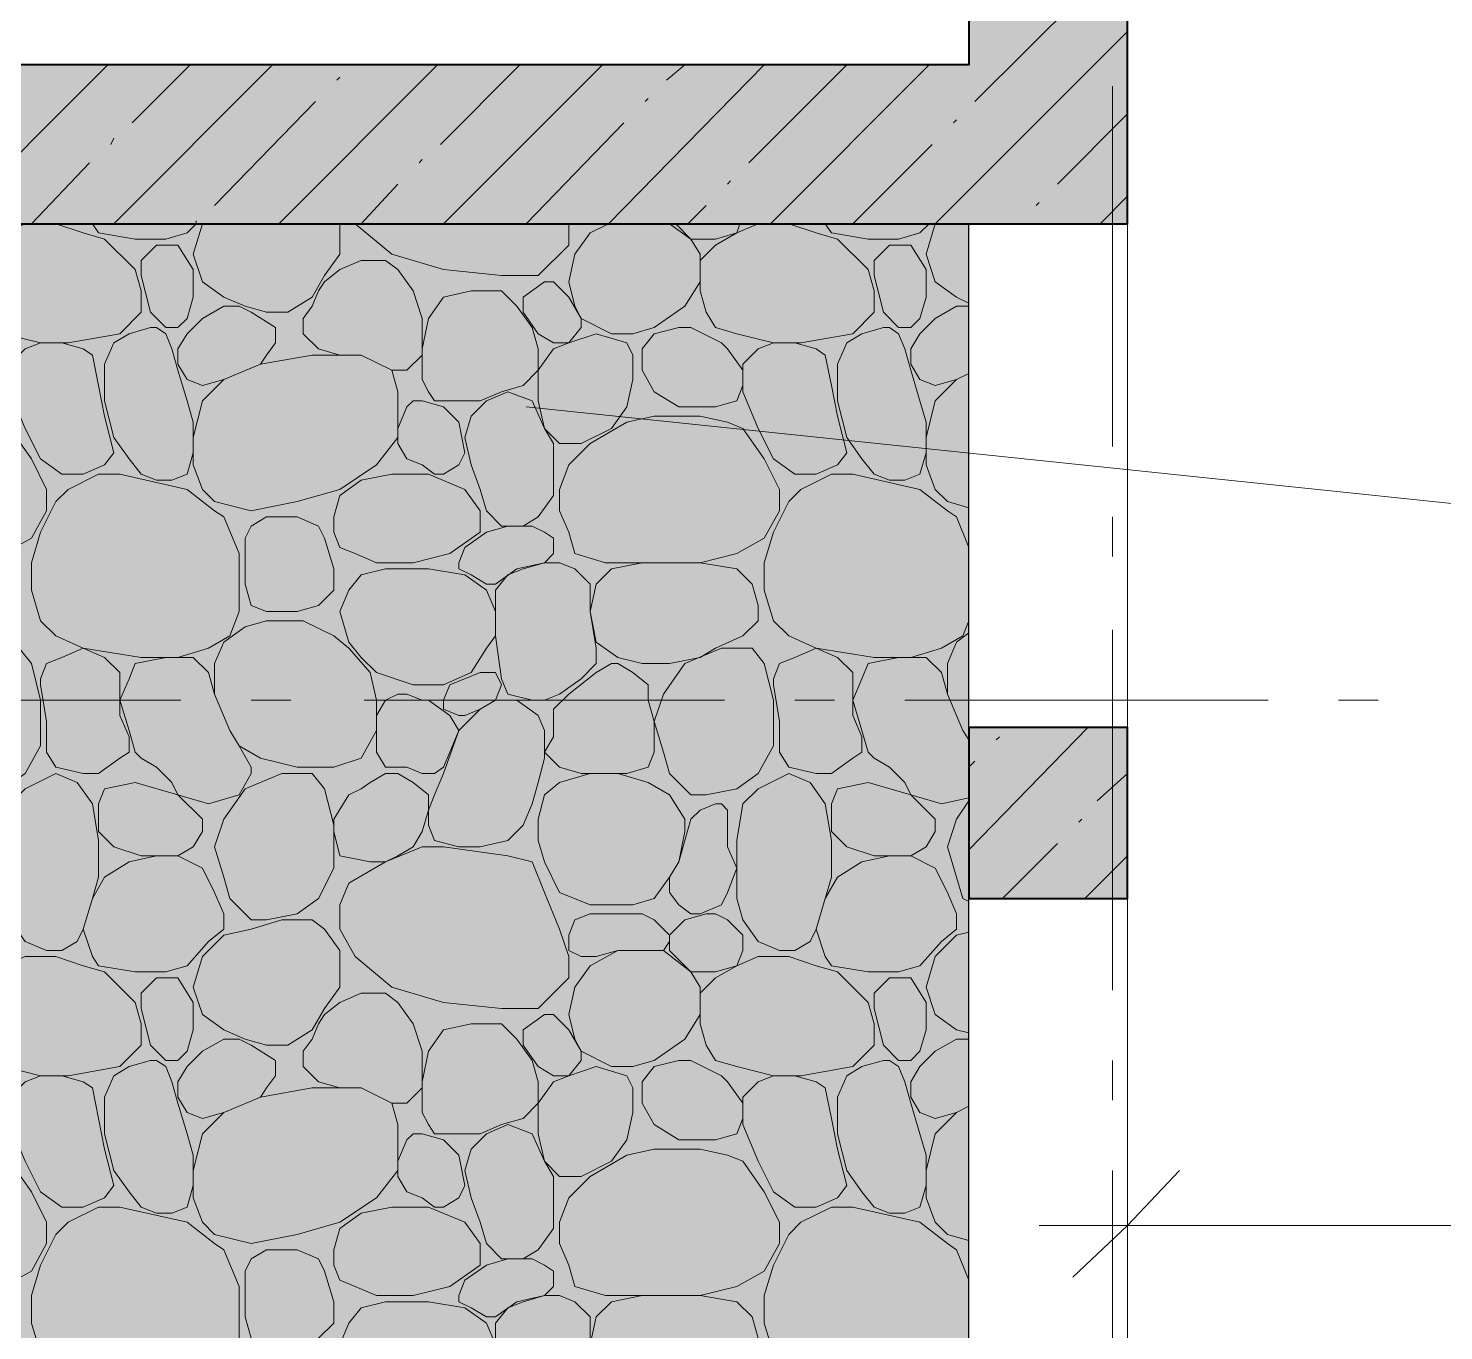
# Model space of a CAD drawing. Header units: millimetres. Extents: x -164500 to 426394, y -23753 to 102118.
# Drawn here: x -115333 to -113369, y 13097 to 14904 of the extents above; entities that cross this region are included whole.
import ezdxf

# ---------------------------------------------------------------- set-up
doc = ezdxf.new("R2010")
doc.units = ezdxf.units.MM
doc.layers.add('PDF _Геометрия', color=7, linetype='Continuous', true_color=0x1f1f1f)
doc.layers.add('PDF _Сплошная заливка', color=7, linetype='Continuous', true_color=0xffffff)
doc.linetypes.add('зигзаг', pattern='A,0.00254,-5.08,[131,ltypeshp.shx,S=5.08,R=0,X=-5.08,Y=0],-10.16,[131,ltypeshp.shx,S=5.08,R=180,X=5.08,Y=0],-5.08', length=20.32254)

msp = doc.modelspace()

# ---------------------------------------------------------------- hatches: boundary and pattern name
at = {"layer": 'PDF _Сплошная заливка', "linetype": 'зигзаг', "transparency": 33554559}
h = msp.add_hatch(color=256, dxfattribs=at)
h.paths.add_polyline_path([(-61353.069, 16403.311), (-58650.282, 16403.311), (-58650.282, 18106.321), (-61353.069, 18106.321)])
h.paths.add_polyline_path([(-114027.763, 11933.968), (-114027.763, 14632.519), (-115730.773, 14632.519), (-115730.773, 11933.968)])
h = msp.add_hatch(color=256, dxfattribs=at)
h.paths.add_polyline_path([(-113807.473, 12997.291), (-114027.763, 12997.291), (-114027.763, 12874.437), (-113807.473, 12874.437)])
h.paths.add_polyline_path([(-114027.763, 14632.519), (-113807.473, 14632.519), (-113807.473, 15556.042), (-114027.763, 15556.042)])
h.paths.add_polyline_path([(-114027.763, 13696.287), (-113807.473, 13696.287), (-113807.473, 13933.523), (-114027.763, 13933.523)])

# ---------------------------------------------------------------- linework, layer by layer
at = {"layer": 'PDF _Геометрия', "color": 7, "lineweight": 40}
msp.add_lwpolyline([(-115730.773, 11001.973), (-115730.773, 11133.3), (-115730.773, 14632.519), (-114027.763, 14632.519), (-113807.473, 14632.519), (-113807.473, 15556.042), (-113807.473, 15776.332), (-113807.473, 17275.997), (-114027.763, 17275.997), (-114027.763, 15776.332), (-117429.546, 15776.332), (-117429.546, 22147.792), (-117649.836, 22147.792), (-117649.836, 15556.042), (-117649.836, 11772.987), (-117649.836, 10921.482)], dxfattribs=at)
for points in [[(-115730.773, 15556.042), (-114027.763, 15556.042), (-114027.763, 14852.809), (-115730.773, 14852.809)], [(-114027.763, 13933.523), (-114027.763, 13696.287), (-113807.473, 13696.287), (-113807.473, 13933.523)]]:
    msp.add_lwpolyline(points, close=True, dxfattribs=at)
at = {"layer": 'PDF _Геометрия', "lineweight": 9}
for points in [[(-114019.29, 14801.973), (-113875.254, 14946.009)], [(-114074.362, 14632.519), (-114027.763, 14679.119), (-113807.473, 14899.409)], [(-115442.701, 14632.519), (-115222.411, 14852.809)], [(-115213.939, 14632.519), (-114993.649, 14852.809)], [(-115188.521, 14772.319), (-115108.03, 14852.809)], [(-114985.176, 14632.519), (-114764.886, 14852.809)], [(-114760.65, 14742.664), (-114650.505, 14852.809)], [(-114756.414, 14632.519), (-114536.124, 14852.809)], [(-114527.651, 14632.519), (-114311.598, 14852.809)], [(-114447.161, 14831.627), (-114421.743, 14852.809)], [(-114332.779, 14717.246), (-114197.216, 14852.809)], [(-114303.125, 14632.519), (-114082.835, 14852.809)], [(-114904.686, 14831.627), (-114900.449, 14835.864)], [(-114476.815, 14801.973), (-114472.579, 14806.209)], [(-115074.139, 14657.937), (-114934.34, 14801.973)], [(-114642.032, 14632.519), (-114506.469, 14772.319)], [(-114048.944, 14772.319), (-114044.708, 14776.555)], [(-113904.909, 14687.592), (-113807.473, 14785.028)], [(-115218.175, 14742.664), (-115213.939, 14751.137)], [(-114188.744, 14632.519), (-114078.599, 14742.664)], [(-115328.32, 14632.519), (-115247.83, 14717.246)], [(-114790.304, 14717.246), (-114786.068, 14721.482)], [(-114870.795, 14632.519), (-114819.959, 14687.592)], [(-114362.434, 14687.592), (-114358.197, 14691.828)], [(-113845.6, 14632.519), (-113807.473, 14670.646)], [(-114417.506, 14632.519), (-114392.088, 14657.937)], [(-113934.563, 14657.937), (-113930.327, 14662.174)], [(-115099.557, 14632.519), (-115099.557, 14636.756)], [(-114027.763, 13764.069), (-113862.545, 13933.523)], [(-113989.636, 13916.577), (-113985.399, 13920.814)], [(-114027.763, 13878.45), (-114019.29, 13886.923)], [(-113849.836, 13831.85), (-113807.473, 13869.977)], [(-113875.254, 13802.196), (-113871.018, 13806.432)], [(-113981.163, 13696.287), (-113904.909, 13772.542)], [(-113866.782, 13696.287), (-113807.473, 13755.596)]]:
    msp.add_lwpolyline(points, dxfattribs=at)
at = {"layer": 'PDF _Геометрия', "color": 7, "lineweight": 9}
for points in [[(-113828.654, 14323.266), (-113828.654, 14823.155)], [(-114027.763, 14632.519), (-113807.473, 14632.519), (-113807.473, 13933.523), (-114027.763, 13933.523)], [(-114642.032, 14378.339), (-113180.494, 14225.83), (-112803.459, 14225.83)], [(-113828.654, 14170.758), (-113828.654, 14225.83)], [(-113828.654, 13569.197), (-113828.654, 14069.086)], [(-115620.628, 13971.65), (-115120.739, 13971.65)], [(-115023.303, 13971.65), (-114968.231, 13971.65)], [(-114866.559, 13971.65), (-114366.67, 13971.65)], [(-114269.234, 13971.65), (-114214.162, 13971.65)], [(-114116.726, 13971.65), (-113612.601, 13971.65)], [(-113515.165, 13971.65), (-113460.093, 13971.65)], [(-114027.763, 13696.287), (-113807.473, 13696.287), (-113807.473, 12997.291), (-114027.763, 12997.291)], [(-113828.654, 13416.689), (-113828.654, 13471.761)], [(-113807.473, 13353.144), (-113807.473, 13242.999), (-113807.473, 13124.381)], [(-113828.654, 12819.364), (-113828.654, 13319.253)], [(-113930.327, 13242.999), (-106732.779, 13242.999), (-106614.162, 13242.999), (-103890.193, 13242.999), (-103652.958, 13242.999)]]:
    msp.add_lwpolyline(points, dxfattribs=at)
at = {"layer": 'PDF _Геометрия', "color": 7, "lineweight": 30}
msp.add_lwpolyline([(-115730.773, 11933.968), (-114027.763, 11933.968), (-114027.763, 14632.519), (-115730.773, 14632.519)], close=True, dxfattribs=at)
at = {"layer": 'PDF _Геометрия', "color": 251, "lineweight": 9, "true_color": 0x686868}
for points in [[(-115294.429, 14632.519), (-115256.302, 14619.81), (-115226.648, 14611.338), (-115184.284, 14568.974), (-115175.812, 14539.32), (-115175.812, 14509.665), (-115205.466, 14480.011), (-115277.484, 14467.302), (-115315.611, 14467.302), (-115366.447, 14480.011), (-115396.102, 14488.484), (-115408.811, 14509.665), (-115417.283, 14539.32), (-115417.283, 14581.683), (-115396.102, 14602.865), (-115366.447, 14619.81), (-115336.793, 14632.519)], [(-115235.12, 14619.81), (-115184.284, 14611.338), (-115235.12, 14619.81), (-115243.593, 14632.519), (-115247.83, 14632.519)], [(-115099.557, 14632.519), (-115112.267, 14619.81), (-115141.921, 14611.338), (-115184.284, 14611.338)], [(-114900.449, 14632.519), (-114900.449, 14619.81), (-114900.449, 14590.156), (-114921.631, 14560.501), (-114938.576, 14530.847), (-114972.467, 14509.665), (-115002.122, 14509.665), (-115031.776, 14518.138), (-115061.43, 14530.847), (-115091.085, 14552.029), (-115103.794, 14590.156), (-115091.085, 14632.519)], [(-115091.085, 14632.519), (-115091.085, 14632.519)], [(-114879.268, 14632.519), (-114828.432, 14590.156), (-114756.414, 14568.974), (-114675.923, 14560.501), (-114625.087, 14560.501), (-114582.724, 14602.865), (-114582.724, 14632.519), (-114586.96, 14632.519)], [(-114879.268, 14632.519), (-114879.268, 14632.519)], [(-114442.924, 14632.519), (-114413.27, 14611.338), (-114400.561, 14590.156), (-114400.561, 14552.029), (-114421.743, 14518.138), (-114464.106, 14488.484), (-114493.76, 14480.011), (-114523.415, 14480.011), (-114565.778, 14501.193), (-114574.251, 14518.138), (-114582.724, 14552.029), (-114574.251, 14590.156), (-114553.069, 14619.81), (-114527.651, 14632.519)], [(-114570.015, 14632.519), (-114565.778, 14632.519)], [(-114544.597, 14632.519), (-114536.124, 14632.519)], [(-114434.452, 14632.519), (-114413.27, 14611.338), (-114379.379, 14611.338), (-114349.725, 14619.81), (-114345.488, 14632.519)], [(-114277.707, 14632.519), (-114239.58, 14619.81), (-114209.925, 14611.338), (-114167.562, 14568.974), (-114159.089, 14539.32), (-114159.089, 14509.665), (-114188.744, 14480.011), (-114260.762, 14467.302), (-114298.889, 14467.302), (-114349.725, 14480.011), (-114379.379, 14488.484), (-114392.088, 14509.665), (-114400.561, 14539.32), (-114400.561, 14581.683), (-114379.379, 14602.865), (-114349.725, 14619.81), (-114320.07, 14632.519)], [(-114218.398, 14619.81), (-114167.562, 14611.338), (-114218.398, 14619.81), (-114226.871, 14632.519), (-114231.107, 14632.519)], [(-114082.835, 14632.519), (-114095.544, 14619.81), (-114125.199, 14611.338), (-114167.562, 14611.338)], [(-114074.362, 14632.519), (-114087.071, 14590.156), (-114074.362, 14552.029), (-114044.708, 14530.847), (-114027.763, 14522.374)], [(-114074.362, 14632.519), (-114074.362, 14632.519)], [(-114786.068, 14437.647), (-114786.068, 14467.302), (-114786.068, 14501.193), (-114798.777, 14539.32), (-114819.959, 14568.974), (-114836.904, 14581.683), (-114870.795, 14581.683), (-114900.449, 14568.974), (-114921.631, 14552.029), (-114930.104, 14539.32), (-114938.576, 14518.138), (-114951.285, 14501.193), (-114951.285, 14480.011), (-114930.104, 14458.829), (-114900.449, 14450.356)], [(-114828.432, 14429.175), (-114870.795, 14450.356), (-114938.576, 14450.356), (-115010.594, 14437.647), (-115002.122, 14450.356), (-114989.413, 14467.302), (-114989.413, 14488.484), (-115023.303, 14509.665), (-115040.249, 14518.138), (-115061.43, 14518.138), (-115091.085, 14501.193), (-115112.267, 14480.011), (-115124.976, 14458.829), (-115124.976, 14437.647), (-115112.267, 14416.466), (-115091.085, 14407.993), (-115061.43, 14416.466), (-115010.594, 14437.647)], [(-114027.763, 14518.138), (-114044.708, 14518.138), (-114074.362, 14501.193), (-114095.544, 14480.011), (-114108.253, 14458.829), (-114108.253, 14437.647), (-114095.544, 14416.466), (-114074.362, 14407.993), (-114044.708, 14416.466), (-114027.763, 14424.938)], [(-114786.068, 14450.356), (-114807.25, 14429.175), (-114828.432, 14429.175), (-114819.959, 14399.52), (-114819.959, 14335.975), (-114849.613, 14297.848), (-114900.449, 14263.957), (-114959.758, 14247.012), (-115023.303, 14234.303), (-115074.139, 14247.012), (-115091.085, 14263.957), (-115103.794, 14297.848), (-115103.794, 14335.975), (-115091.085, 14386.811), (-115061.43, 14416.466)], [(-115226.648, 14386.811), (-115226.648, 14429.175)], [(-114209.925, 14386.811), (-114209.925, 14429.175)], [(-114027.763, 14238.539), (-114057.417, 14247.012), (-114074.362, 14263.957), (-114087.071, 14297.848), (-114087.071, 14335.975), (-114074.362, 14386.811), (-114044.708, 14416.466)], [(-114027.763, 14081.795), (-114036.235, 14060.613), (-114065.89, 14043.667), (-114108.253, 14030.958), (-114159.089, 14030.958), (-114239.58, 14043.667), (-114277.707, 14060.613), (-114298.889, 14081.795), (-114311.598, 14124.158), (-114311.598, 14162.285), (-114298.889, 14204.649), (-114277.707, 14247.012), (-114260.762, 14263.957), (-114218.398, 14285.139), (-114188.744, 14285.139), (-114095.544, 14263.957), (-114057.417, 14234.303), (-114044.708, 14225.83), (-114027.763, 14183.467)], [(-114400.561, 14162.285), (-114349.725, 14153.812), (-114328.543, 14132.631), (-114320.07, 14102.976), (-114320.07, 14081.795), (-114341.252, 14060.613), (-114379.379, 14043.667), (-114400.561, 14030.958), (-114442.924, 14022.486), (-114481.051, 14022.486), (-114514.942, 14030.958), (-114544.597, 14052.14), (-114553.069, 14094.504), (-114544.597, 14132.631), (-114523.415, 14153.812), (-114481.051, 14162.285), (-114421.743, 14162.285)], [(-114684.396, 14060.613), (-114684.396, 14094.504)], [(-114027.763, 14064.849), (-114044.708, 14052.14), (-114057.417, 14022.486), (-114057.417, 13980.122), (-114036.235, 13929.286), (-114027.763, 13916.577)], [(-115074.139, 13980.122), (-115082.612, 14009.777), (-115103.794, 14030.958), (-115141.921, 14030.958), (-115184.284, 14022.486), (-115192.757, 14001.304), (-115205.466, 13971.65), (-115192.757, 13929.286), (-115184.284, 13899.632), (-115175.812, 13891.159), (-115154.63, 13878.45), (-115133.448, 13857.268), (-115124.976, 13840.323), (-115082.612, 13827.614), (-115040.249, 13840.323), (-115023.303, 13869.977), (-115023.303, 13878.45), (-115040.249, 13908.105)], [(-114057.417, 13980.122), (-114065.89, 14009.777), (-114087.071, 14030.958), (-114125.199, 14030.958), (-114167.562, 14022.486), (-114176.035, 14001.304), (-114188.744, 13971.65), (-114176.035, 13929.286), (-114167.562, 13899.632), (-114159.089, 13891.159), (-114137.908, 13878.45), (-114116.726, 13857.268), (-114108.253, 13840.323), (-114065.89, 13827.614), (-114027.763, 13836.087)], [(-115256.302, 13653.924), (-115264.775, 13636.979), (-115285.957, 13624.27), (-115307.138, 13624.27), (-115336.793, 13636.979), (-115357.974, 13666.633), (-115366.447, 13696.287), (-115366.447, 13725.942), (-115366.447, 13776.778), (-115357.974, 13827.614), (-115336.793, 13848.796), (-115294.429, 13869.977), (-115264.775, 13857.268), (-115243.593, 13827.614), (-115235.12, 13776.778), (-115235.12, 13725.942), (-115243.593, 13696.287)], [(-114921.631, 13878.45), (-114959.758, 13878.45)], [(-114430.215, 13747.123), (-114442.924, 13725.942), (-114464.106, 13696.287), (-114493.76, 13687.815), (-114553.069, 13687.815), (-114595.433, 13704.76), (-114616.614, 13747.123), (-114625.087, 13776.778), (-114625.087, 13806.432), (-114616.614, 13840.323), (-114595.433, 13857.268), (-114553.069, 13869.977), (-114514.942, 13869.977), (-114472.579, 13857.268), (-114442.924, 13840.323), (-114421.743, 13806.432), (-114421.743, 13789.487), (-114430.215, 13747.123), (-114421.743, 13776.778), (-114413.27, 13806.432), (-114400.561, 13819.141), (-114379.379, 13827.614), (-114370.906, 13827.614), (-114362.434, 13819.141), (-114362.434, 13768.305), (-114349.725, 13738.651), (-114362.434, 13704.76), (-114370.906, 13687.815), (-114400.561, 13675.106), (-114413.27, 13675.106), (-114430.215, 13687.815), (-114442.924, 13704.76), (-114442.924, 13725.942)], [(-114239.58, 13653.924), (-114248.052, 13636.979), (-114269.234, 13624.27), (-114290.416, 13624.27), (-114320.07, 13636.979), (-114341.252, 13666.633), (-114349.725, 13696.287), (-114349.725, 13725.942), (-114349.725, 13776.778), (-114341.252, 13827.614), (-114320.07, 13848.796), (-114277.707, 13869.977), (-114248.052, 13857.268), (-114226.871, 13827.614), (-114218.398, 13776.778), (-114218.398, 13725.942), (-114226.871, 13696.287)], [(-114027.763, 13692.051), (-114036.235, 13696.287), (-114044.708, 13725.942), (-114057.417, 13768.305), (-114044.708, 13806.432), (-114027.763, 13831.85)], [(-115235.12, 13603.088), (-115243.593, 13615.797), (-115256.302, 13653.924), (-115243.593, 13696.287), (-115226.648, 13725.942), (-115192.757, 13747.123), (-115154.63, 13755.596), (-115124.976, 13755.596), (-115091.085, 13738.651), (-115074.139, 13704.76), (-115061.43, 13675.106), (-115061.43, 13653.924), (-115082.612, 13636.979), (-115112.267, 13603.088), (-115141.921, 13594.615), (-115184.284, 13594.615), (-115235.12, 13603.088), (-115184.284, 13594.615)], [(-114218.398, 13603.088), (-114226.871, 13615.797), (-114239.58, 13653.924), (-114226.871, 13696.287), (-114209.925, 13725.942), (-114176.035, 13747.123), (-114137.908, 13755.596), (-114108.253, 13755.596), (-114074.362, 13738.651), (-114057.417, 13704.76), (-114044.708, 13675.106), (-114044.708, 13653.924), (-114065.89, 13636.979), (-114095.544, 13603.088), (-114125.199, 13594.615), (-114167.562, 13594.615), (-114218.398, 13603.088), (-114167.562, 13594.615)], [(-114442.924, 13645.451), (-114464.106, 13666.633), (-114481.051, 13675.106), (-114523.415, 13675.106), (-114553.069, 13675.106), (-114574.251, 13666.633), (-114582.724, 13645.451), (-114582.724, 13624.27), (-114565.778, 13615.797), (-114544.597, 13615.797), (-114514.942, 13624.27), (-114451.397, 13624.27), (-114442.924, 13636.979)], [(-114027.763, 13649.688), (-114044.708, 13645.451), (-114074.362, 13615.797), (-114087.071, 13573.433), (-114074.362, 13535.306), (-114044.708, 13514.125), (-114027.763, 13509.888)], [(-114786.068, 13420.925), (-114786.068, 13450.579), (-114786.068, 13484.47), (-114798.777, 13522.597), (-114819.959, 13552.252), (-114836.904, 13564.961), (-114870.795, 13564.961), (-114900.449, 13552.252), (-114921.631, 13535.306), (-114930.104, 13522.597), (-114938.576, 13501.416), (-114951.285, 13484.47), (-114951.285, 13463.288), (-114930.104, 13442.107), (-114900.449, 13433.634)], [(-114828.432, 13412.452), (-114870.795, 13433.634), (-114938.576, 13433.634), (-115010.594, 13420.925), (-115002.122, 13433.634), (-114989.413, 13450.579), (-114989.413, 13471.761), (-115023.303, 13492.943), (-115040.249, 13501.416), (-115061.43, 13501.416), (-115091.085, 13484.47), (-115112.267, 13463.288), (-115124.976, 13442.107), (-115124.976, 13420.925), (-115112.267, 13399.743), (-115091.085, 13391.271), (-115061.43, 13399.743), (-115010.594, 13420.925)], [(-114027.763, 13501.416), (-114044.708, 13501.416), (-114074.362, 13484.47), (-114095.544, 13463.288), (-114108.253, 13442.107), (-114108.253, 13420.925), (-114095.544, 13399.743), (-114074.362, 13391.271), (-114044.708, 13399.743), (-114027.763, 13408.216)], [(-114786.068, 13433.634), (-114807.25, 13412.452), (-114828.432, 13412.452), (-114819.959, 13382.798), (-114819.959, 13319.253), (-114849.613, 13281.126), (-114900.449, 13247.235), (-114959.758, 13230.29), (-115023.303, 13217.581), (-115074.139, 13230.29), (-115091.085, 13247.235), (-115103.794, 13281.126), (-115103.794, 13319.253), (-115091.085, 13370.089), (-115061.43, 13399.743)], [(-115226.648, 13370.089), (-115226.648, 13412.452)], [(-114209.925, 13370.089), (-114209.925, 13412.452)], [(-114027.763, 13221.817), (-114057.417, 13230.29), (-114074.362, 13247.235), (-114087.071, 13281.126), (-114087.071, 13319.253), (-114074.362, 13370.089), (-114044.708, 13399.743)], [(-114027.763, 13065.072), (-114036.235, 13043.89), (-114065.89, 13026.945), (-114108.253, 13014.236), (-114159.089, 13014.236), (-114239.58, 13026.945), (-114277.707, 13043.89), (-114298.889, 13065.072), (-114311.598, 13107.436), (-114311.598, 13145.563), (-114298.889, 13187.926), (-114277.707, 13230.29), (-114260.762, 13247.235), (-114218.398, 13268.417), (-114188.744, 13268.417), (-114095.544, 13247.235), (-114057.417, 13217.581), (-114044.708, 13209.108), (-114027.763, 13166.744)], [(-114553.069, 13077.781), (-114553.069, 13115.908), (-114574.251, 13137.09), (-114595.433, 13145.563), (-114616.614, 13145.563), (-114646.269, 13137.09), (-114667.45, 13128.617), (-114684.396, 13107.436), (-114684.396, 13077.781), (-114697.105, 13107.436), (-114726.759, 13128.617), (-114777.595, 13137.09), (-114807.25, 13137.09), (-114836.904, 13137.09), (-114870.795, 13128.617), (-114887.74, 13107.436), (-114900.449, 13077.781)], [(-114400.561, 13145.563), (-114349.725, 13137.09), (-114328.543, 13115.908), (-114320.07, 13086.254), (-114320.07, 13065.072), (-114341.252, 13043.89), (-114379.379, 13026.945), (-114400.561, 13014.236), (-114442.924, 13005.763), (-114481.051, 13005.763), (-114514.942, 13014.236), (-114544.597, 13035.418), (-114553.069, 13077.781), (-114544.597, 13115.908), (-114523.415, 13137.09), (-114481.051, 13145.563), (-114421.743, 13145.563)]]:
    msp.add_lwpolyline(points, dxfattribs=at)
for points in [[(-115154.63, 14602.865), (-115175.812, 14581.683), (-115175.812, 14560.501), (-115163.103, 14509.665), (-115141.921, 14488.484), (-115124.976, 14488.484), (-115112.267, 14501.193), (-115103.794, 14530.847), (-115103.794, 14568.974), (-115124.976, 14602.865)], [(-114137.908, 14602.865), (-114159.089, 14581.683), (-114159.089, 14560.501), (-114146.38, 14509.665), (-114125.199, 14488.484), (-114108.253, 14488.484), (-114095.544, 14501.193), (-114087.071, 14530.847), (-114087.071, 14568.974), (-114108.253, 14602.865)], [(-114786.068, 14458.829), (-114777.595, 14501.193), (-114756.414, 14530.847), (-114718.287, 14539.32), (-114675.923, 14539.32), (-114654.741, 14518.138), (-114633.56, 14488.484), (-114625.087, 14458.829), (-114625.087, 14429.175), (-114625.087, 14386.811), (-114616.614, 14348.684), (-114595.433, 14327.503), (-114565.778, 14327.503), (-114523.415, 14348.684), (-114502.233, 14378.339), (-114493.76, 14416.466), (-114493.76, 14450.356), (-114502.233, 14467.302), (-114544.597, 14480.011), (-114582.724, 14467.302), (-114603.905, 14467.302), (-114625.087, 14480.011), (-114646.269, 14509.665), (-114646.269, 14530.847), (-114616.614, 14552.029), (-114603.905, 14552.029), (-114582.724, 14530.847), (-114565.778, 14501.193), (-114565.778, 14488.484), (-114582.724, 14467.302), (-114603.905, 14458.829), (-114625.087, 14429.175), (-114646.269, 14407.993), (-114675.923, 14399.52), (-114705.578, 14386.811), (-114726.759, 14386.811), (-114769.123, 14386.811), (-114777.595, 14399.52), (-114786.068, 14416.466)], [(-115163.103, 14488.484), (-115154.63, 14488.484), (-115141.921, 14480.011), (-115133.448, 14458.829), (-115124.976, 14429.175), (-115112.267, 14386.811), (-115103.794, 14357.157), (-115103.794, 14314.793), (-115112.267, 14285.139), (-115133.448, 14276.666), (-115154.63, 14276.666), (-115175.812, 14285.139), (-115192.757, 14306.321), (-115213.939, 14335.975), (-115226.648, 14386.811), (-115226.648, 14437.647), (-115213.939, 14467.302), (-115192.757, 14480.011)], [(-114413.27, 14488.484), (-114430.215, 14488.484), (-114464.106, 14480.011), (-114481.051, 14458.829), (-114481.051, 14429.175), (-114464.106, 14399.52), (-114430.215, 14378.339), (-114379.379, 14378.339), (-114349.725, 14386.811), (-114341.252, 14407.993), (-114341.252, 14429.175), (-114362.434, 14458.829), (-114370.906, 14467.302)], [(-114146.38, 14488.484), (-114137.908, 14488.484), (-114125.199, 14480.011), (-114116.726, 14458.829), (-114108.253, 14429.175), (-114095.544, 14386.811), (-114087.071, 14357.157), (-114087.071, 14314.793), (-114095.544, 14285.139), (-114116.726, 14276.666), (-114137.908, 14276.666), (-114159.089, 14285.139), (-114176.035, 14306.321), (-114197.216, 14335.975), (-114209.925, 14386.811), (-114209.925, 14437.647), (-114197.216, 14467.302), (-114176.035, 14480.011)], [(-115235.12, 14407.993), (-115226.648, 14365.63), (-115213.939, 14314.793), (-115226.648, 14297.848), (-115256.302, 14285.139), (-115285.957, 14285.139), (-115315.611, 14306.321), (-115336.793, 14348.684), (-115357.974, 14399.52), (-115357.974, 14437.647), (-115336.793, 14458.829), (-115315.611, 14467.302), (-115285.957, 14467.302), (-115256.302, 14458.829), (-115243.593, 14450.356)], [(-114218.398, 14407.993), (-114209.925, 14365.63), (-114197.216, 14314.793), (-114209.925, 14297.848), (-114239.58, 14285.139), (-114269.234, 14285.139), (-114298.889, 14306.321), (-114320.07, 14348.684), (-114341.252, 14399.52), (-114341.252, 14437.647), (-114320.07, 14458.829), (-114298.889, 14467.302), (-114269.234, 14467.302), (-114239.58, 14458.829), (-114226.871, 14450.356)], [(-114616.614, 14348.684), (-114603.905, 14327.503), (-114603.905, 14297.848), (-114603.905, 14255.485), (-114625.087, 14225.83), (-114646.269, 14213.121), (-114675.923, 14213.121), (-114697.105, 14234.303), (-114705.578, 14263.957), (-114718.287, 14297.848), (-114726.759, 14335.975), (-114718.287, 14365.63), (-114697.105, 14386.811), (-114667.45, 14399.52), (-114633.56, 14386.811)], [(-114756.414, 14378.339), (-114786.068, 14386.811), (-114798.777, 14386.811), (-114807.25, 14378.339), (-114819.959, 14348.684), (-114819.959, 14327.503), (-114807.25, 14306.321), (-114786.068, 14297.848), (-114769.123, 14285.139), (-114756.414, 14285.139), (-114735.232, 14297.848), (-114726.759, 14314.793), (-114735.232, 14357.157)], [(-115548.61, 14162.285), (-115590.973, 14174.994), (-115599.446, 14204.649), (-115612.155, 14234.303), (-115612.155, 14263.957), (-115599.446, 14297.848), (-115569.792, 14327.503), (-115518.955, 14357.157), (-115480.828, 14365.63), (-115417.283, 14365.63), (-115379.156, 14357.157), (-115357.974, 14348.684), (-115328.32, 14306.321), (-115307.138, 14263.957), (-115307.138, 14234.303), (-115328.32, 14196.176), (-115366.447, 14174.994), (-115417.283, 14162.285), (-115480.828, 14162.285)], [(-114531.887, 14162.285), (-114574.251, 14174.994), (-114582.724, 14204.649), (-114595.433, 14234.303), (-114595.433, 14263.957), (-114582.724, 14297.848), (-114553.069, 14327.503), (-114502.233, 14357.157), (-114464.106, 14365.63), (-114400.561, 14365.63), (-114362.434, 14357.157), (-114341.252, 14348.684), (-114311.598, 14306.321), (-114290.416, 14263.957), (-114290.416, 14234.303), (-114311.598, 14196.176), (-114349.725, 14174.994), (-114400.561, 14162.285), (-114464.106, 14162.285)], [(-115175.812, 14030.958), (-115256.302, 14043.667), (-115294.429, 14060.613), (-115315.611, 14081.795), (-115328.32, 14124.158), (-115328.32, 14162.285), (-115315.611, 14204.649), (-115294.429, 14247.012), (-115277.484, 14263.957), (-115235.12, 14285.139), (-115205.466, 14285.139), (-115112.267, 14263.957), (-115074.139, 14234.303), (-115061.43, 14225.83), (-115040.249, 14174.994), (-115040.249, 14132.631), (-115040.249, 14094.504), (-115052.958, 14060.613), (-115082.612, 14043.667), (-115124.976, 14030.958)], [(-114908.922, 14204.649), (-114900.449, 14183.467), (-114879.268, 14174.994), (-114849.613, 14162.285), (-114798.777, 14162.285), (-114747.941, 14174.994), (-114705.578, 14204.649), (-114705.578, 14234.303), (-114726.759, 14263.957), (-114777.595, 14285.139), (-114828.432, 14285.139), (-114870.795, 14276.666), (-114900.449, 14255.485), (-114908.922, 14225.83)], [(-115031.776, 14132.631), (-115023.303, 14102.976), (-115002.122, 14094.504), (-114959.758, 14094.504), (-114930.104, 14102.976), (-114908.922, 14124.158), (-114908.922, 14153.812), (-114921.631, 14196.176), (-114930.104, 14213.121), (-114959.758, 14225.83), (-115002.122, 14225.83), (-115023.303, 14213.121), (-115031.776, 14196.176)], [(-114726.759, 14183.467), (-114735.232, 14162.285), (-114735.232, 14153.812), (-114718.287, 14145.34), (-114697.105, 14132.631), (-114684.396, 14132.631), (-114654.741, 14153.812), (-114616.614, 14162.285), (-114603.905, 14174.994), (-114603.905, 14196.176), (-114616.614, 14204.649), (-114633.56, 14213.121), (-114667.45, 14213.121), (-114697.105, 14204.649)], [(-114777.595, 14153.812), (-114807.25, 14153.812), (-114836.904, 14153.812), (-114870.795, 14145.34), (-114887.74, 14124.158), (-114900.449, 14094.504), (-114887.74, 14052.14), (-114870.795, 14030.958), (-114849.613, 14009.777), (-114798.777, 13992.831), (-114756.414, 13992.831), (-114718.287, 14009.777), (-114697.105, 14043.667), (-114684.396, 14060.613), (-114675.923, 14001.304), (-114667.45, 13980.122), (-114633.56, 13971.65), (-114616.614, 13971.65), (-114595.433, 13980.122), (-114565.778, 14001.304), (-114544.597, 14022.486), (-114544.597, 14030.958), (-114544.597, 14043.667), (-114553.069, 14094.504), (-114553.069, 14132.631), (-114574.251, 14153.812), (-114595.433, 14162.285), (-114616.614, 14162.285), (-114646.269, 14153.812), (-114667.45, 14145.34), (-114684.396, 14124.158), (-114684.396, 14094.504), (-114697.105, 14124.158), (-114726.759, 14145.34)], [(-115040.249, 13908.105), (-115010.594, 13891.159), (-114959.758, 13878.45), (-114908.922, 13878.45), (-114870.795, 13891.159), (-114849.613, 13929.286), (-114849.613, 13971.65), (-114858.086, 14009.777), (-114887.74, 14043.667), (-114908.922, 14060.613), (-114951.285, 14081.795), (-115002.122, 14081.795), (-115031.776, 14073.322), (-115061.43, 14052.14), (-115074.139, 14022.486), (-115074.139, 13980.122), (-115052.958, 13929.286)], [(-115459.647, 13869.977), (-115468.119, 13899.632), (-115480.828, 13941.995), (-115468.119, 13980.122), (-115438.465, 14022.486), (-115387.629, 14043.667), (-115345.265, 14043.667), (-115328.32, 14022.486), (-115315.611, 13971.65), (-115315.611, 13908.105), (-115336.793, 13869.977), (-115366.447, 13848.796), (-115408.811, 13840.323), (-115417.283, 13840.323), (-115429.992, 13840.323)], [(-115192.757, 13920.814), (-115192.757, 13899.632), (-115205.466, 13891.159), (-115235.12, 13869.977), (-115256.302, 13869.977), (-115294.429, 13878.45), (-115307.138, 13899.632), (-115307.138, 13941.995), (-115315.611, 13992.831), (-115315.611, 14001.304), (-115307.138, 14022.486), (-115285.957, 14030.958), (-115256.302, 14043.667), (-115226.648, 14030.958), (-115205.466, 14009.777), (-115205.466, 13992.831), (-115205.466, 13950.468)], [(-114442.924, 13869.977), (-114451.397, 13899.632), (-114464.106, 13941.995), (-114451.397, 13980.122), (-114421.743, 14022.486), (-114370.906, 14043.667), (-114328.543, 14043.667), (-114311.598, 14022.486), (-114298.889, 13971.65), (-114298.889, 13908.105), (-114320.07, 13869.977), (-114349.725, 13848.796), (-114392.088, 13840.323), (-114400.561, 13840.323), (-114413.27, 13840.323)], [(-114176.035, 13920.814), (-114176.035, 13899.632), (-114188.744, 13891.159), (-114218.398, 13869.977), (-114239.58, 13869.977), (-114277.707, 13878.45), (-114290.416, 13899.632), (-114290.416, 13941.995), (-114298.889, 13992.831), (-114298.889, 14001.304), (-114290.416, 14022.486), (-114269.234, 14030.958), (-114239.58, 14043.667), (-114209.925, 14030.958), (-114188.744, 14009.777), (-114188.744, 13992.831), (-114188.744, 13950.468)], [(-114544.597, 14009.777), (-114582.724, 13980.122), (-114603.905, 13958.941), (-114603.905, 13920.814), (-114616.614, 13899.632), (-114595.433, 13878.45), (-114565.778, 13869.977), (-114544.597, 13869.977), (-114502.233, 13869.977), (-114472.579, 13878.45), (-114464.106, 13899.632), (-114464.106, 13941.995), (-114472.579, 13971.65), (-114472.579, 13992.831), (-114493.76, 14009.777), (-114514.942, 14022.486), (-114523.415, 14022.486)], [(-114684.396, 13971.65), (-114705.578, 13958.941), (-114726.759, 13950.468), (-114735.232, 13950.468), (-114756.414, 13958.941), (-114756.414, 13971.65), (-114747.941, 13992.831), (-114705.578, 14009.777), (-114684.396, 14009.777), (-114675.923, 13992.831)], [(-114625.087, 13857.268), (-114616.614, 13891.159), (-114616.614, 13929.286), (-114625.087, 13950.468), (-114654.741, 13971.65), (-114684.396, 13971.65), (-114705.578, 13958.941), (-114735.232, 13929.286), (-114747.941, 13950.468), (-114777.595, 13971.65), (-114786.068, 13971.65), (-114807.25, 13980.122), (-114819.959, 13980.122), (-114836.904, 13971.65), (-114849.613, 13950.468), (-114849.613, 13929.286), (-114849.613, 13899.632), (-114836.904, 13878.45), (-114807.25, 13878.45), (-114786.068, 13869.977), (-114777.595, 13869.977), (-114769.123, 13869.977), (-114756.414, 13878.45), (-114747.941, 13899.632), (-114735.232, 13929.286), (-114756.414, 13869.977), (-114769.123, 13840.323), (-114777.595, 13819.141), (-114777.595, 13797.96), (-114769.123, 13776.778), (-114735.232, 13768.305), (-114705.578, 13768.305), (-114667.45, 13776.778), (-114646.269, 13797.96), (-114633.56, 13827.614)], [(-115052.958, 13696.287), (-115061.43, 13725.942), (-115074.139, 13768.305), (-115061.43, 13806.432), (-115031.776, 13848.796), (-114980.94, 13869.977), (-114938.576, 13869.977), (-114921.631, 13848.796), (-114908.922, 13797.96), (-114908.922, 13738.651), (-114930.104, 13696.287), (-114959.758, 13675.106), (-115002.122, 13666.633), (-115010.594, 13666.633), (-115023.303, 13666.633)], [(-114819.959, 13755.596), (-114836.904, 13747.123), (-114858.086, 13747.123), (-114900.449, 13755.596), (-114908.922, 13789.487), (-114908.922, 13806.432), (-114887.74, 13840.323), (-114870.795, 13848.796), (-114858.086, 13857.268), (-114836.904, 13869.977), (-114819.959, 13869.977), (-114798.777, 13857.268), (-114777.595, 13840.323), (-114777.595, 13819.141), (-114786.068, 13789.487), (-114798.777, 13768.305)], [(-115124.976, 13840.323), (-115091.085, 13806.432), (-115091.085, 13789.487), (-115103.794, 13768.305), (-115124.976, 13755.596), (-115175.812, 13755.596), (-115213.939, 13768.305), (-115235.12, 13789.487), (-115235.12, 13827.614), (-115226.648, 13848.796), (-115184.284, 13857.268)], [(-114108.253, 13840.323), (-114074.362, 13806.432), (-114074.362, 13789.487), (-114087.071, 13768.305), (-114108.253, 13755.596), (-114159.089, 13755.596), (-114197.216, 13768.305), (-114218.398, 13789.487), (-114218.398, 13827.614), (-114209.925, 13848.796), (-114167.562, 13857.268)], [(-114900.449, 13687.815), (-114900.449, 13653.924), (-114879.268, 13615.797), (-114828.432, 13573.433), (-114756.414, 13552.252), (-114675.923, 13543.779), (-114625.087, 13543.779), (-114582.724, 13586.142), (-114582.724, 13615.797), (-114595.433, 13653.924), (-114616.614, 13704.76), (-114633.56, 13747.123), (-114667.45, 13755.596), (-114756.414, 13768.305), (-114786.068, 13768.305), (-114836.904, 13747.123), (-114887.74, 13717.469)], [(-115061.43, 13645.451), (-115023.303, 13653.924), (-114980.94, 13666.633), (-114938.576, 13666.633), (-114921.631, 13653.924), (-114900.449, 13624.27), (-114900.449, 13603.088), (-114900.449, 13573.433), (-114921.631, 13543.779), (-114938.576, 13514.125), (-114972.467, 13492.943), (-115002.122, 13492.943), (-115031.776, 13501.416), (-115061.43, 13514.125), (-115091.085, 13535.306), (-115103.794, 13573.433), (-115091.085, 13615.797)], [(-114379.379, 13675.106), (-114392.088, 13675.106), (-114421.743, 13666.633), (-114442.924, 13645.451), (-114442.924, 13624.27), (-114413.27, 13594.615), (-114379.379, 13594.615), (-114349.725, 13603.088), (-114341.252, 13624.27), (-114341.252, 13645.451), (-114362.434, 13666.633)], [(-115396.102, 13471.761), (-115408.811, 13492.943), (-115417.283, 13522.597), (-115417.283, 13564.961), (-115396.102, 13586.142), (-115366.447, 13603.088), (-115336.793, 13615.797), (-115294.429, 13615.797), (-115256.302, 13603.088), (-115226.648, 13594.615), (-115184.284, 13552.252), (-115175.812, 13522.597), (-115175.812, 13492.943), (-115205.466, 13463.288), (-115277.484, 13450.579), (-115315.611, 13450.579), (-115366.447, 13463.288)], [(-114565.778, 13484.47), (-114574.251, 13501.416), (-114582.724, 13535.306), (-114574.251, 13573.433), (-114553.069, 13603.088), (-114514.942, 13624.27), (-114451.397, 13624.27), (-114413.27, 13594.615), (-114400.561, 13573.433), (-114400.561, 13535.306), (-114421.743, 13501.416), (-114464.106, 13471.761), (-114493.76, 13463.288), (-114523.415, 13463.288)], [(-114379.379, 13471.761), (-114392.088, 13492.943), (-114400.561, 13522.597), (-114400.561, 13564.961), (-114379.379, 13586.142), (-114349.725, 13603.088), (-114320.07, 13615.797), (-114277.707, 13615.797), (-114239.58, 13603.088), (-114209.925, 13594.615), (-114167.562, 13552.252), (-114159.089, 13522.597), (-114159.089, 13492.943), (-114188.744, 13463.288), (-114260.762, 13450.579), (-114298.889, 13450.579), (-114349.725, 13463.288)], [(-115154.63, 13586.142), (-115175.812, 13564.961), (-115175.812, 13543.779), (-115163.103, 13492.943), (-115141.921, 13471.761), (-115124.976, 13471.761), (-115112.267, 13484.47), (-115103.794, 13514.125), (-115103.794, 13552.252), (-115124.976, 13586.142)], [(-114137.908, 13586.142), (-114159.089, 13564.961), (-114159.089, 13543.779), (-114146.38, 13492.943), (-114125.199, 13471.761), (-114108.253, 13471.761), (-114095.544, 13484.47), (-114087.071, 13514.125), (-114087.071, 13552.252), (-114108.253, 13586.142)], [(-114786.068, 13442.107), (-114777.595, 13484.47), (-114756.414, 13514.125), (-114718.287, 13522.597), (-114675.923, 13522.597), (-114654.741, 13501.416), (-114633.56, 13471.761), (-114625.087, 13442.107), (-114625.087, 13412.452), (-114625.087, 13370.089), (-114616.614, 13331.962), (-114595.433, 13310.78), (-114565.778, 13310.78), (-114523.415, 13331.962), (-114502.233, 13361.616), (-114493.76, 13399.743), (-114493.76, 13433.634), (-114502.233, 13450.579), (-114544.597, 13463.288), (-114582.724, 13450.579), (-114603.905, 13450.579), (-114625.087, 13463.288), (-114646.269, 13492.943), (-114646.269, 13514.125), (-114616.614, 13535.306), (-114603.905, 13535.306), (-114582.724, 13514.125), (-114565.778, 13484.47), (-114565.778, 13471.761), (-114582.724, 13450.579), (-114603.905, 13442.107), (-114625.087, 13412.452), (-114646.269, 13391.271), (-114675.923, 13382.798), (-114705.578, 13370.089), (-114726.759, 13370.089), (-114769.123, 13370.089), (-114777.595, 13382.798), (-114786.068, 13399.743)], [(-115163.103, 13471.761), (-115154.63, 13471.761), (-115141.921, 13463.288), (-115133.448, 13442.107), (-115124.976, 13412.452), (-115112.267, 13370.089), (-115103.794, 13340.434), (-115103.794, 13298.071), (-115112.267, 13268.417), (-115133.448, 13259.944), (-115154.63, 13259.944), (-115175.812, 13268.417), (-115192.757, 13289.598), (-115213.939, 13319.253), (-115226.648, 13370.089), (-115226.648, 13420.925), (-115213.939, 13450.579), (-115192.757, 13463.288)], [(-114413.27, 13471.761), (-114430.215, 13471.761), (-114464.106, 13463.288), (-114481.051, 13442.107), (-114481.051, 13412.452), (-114464.106, 13382.798), (-114430.215, 13361.616), (-114379.379, 13361.616), (-114349.725, 13370.089), (-114341.252, 13391.271), (-114341.252, 13412.452), (-114362.434, 13442.107), (-114370.906, 13450.579)], [(-114146.38, 13471.761), (-114137.908, 13471.761), (-114125.199, 13463.288), (-114116.726, 13442.107), (-114108.253, 13412.452), (-114095.544, 13370.089), (-114087.071, 13340.434), (-114087.071, 13298.071), (-114095.544, 13268.417), (-114116.726, 13259.944), (-114137.908, 13259.944), (-114159.089, 13268.417), (-114176.035, 13289.598), (-114197.216, 13319.253), (-114209.925, 13370.089), (-114209.925, 13420.925), (-114197.216, 13450.579), (-114176.035, 13463.288)], [(-115235.12, 13391.271), (-115226.648, 13348.907), (-115213.939, 13298.071), (-115226.648, 13281.126), (-115256.302, 13268.417), (-115285.957, 13268.417), (-115315.611, 13289.598), (-115336.793, 13331.962), (-115357.974, 13382.798), (-115357.974, 13420.925), (-115336.793, 13442.107), (-115315.611, 13450.579), (-115285.957, 13450.579), (-115256.302, 13442.107), (-115243.593, 13433.634)], [(-114218.398, 13391.271), (-114209.925, 13348.907), (-114197.216, 13298.071), (-114209.925, 13281.126), (-114239.58, 13268.417), (-114269.234, 13268.417), (-114298.889, 13289.598), (-114320.07, 13331.962), (-114341.252, 13382.798), (-114341.252, 13420.925), (-114320.07, 13442.107), (-114298.889, 13450.579), (-114269.234, 13450.579), (-114239.58, 13442.107), (-114226.871, 13433.634)], [(-114616.614, 13331.962), (-114603.905, 13310.78), (-114603.905, 13281.126), (-114603.905, 13238.762), (-114625.087, 13209.108), (-114646.269, 13196.399), (-114675.923, 13196.399), (-114697.105, 13217.581), (-114705.578, 13247.235), (-114718.287, 13281.126), (-114726.759, 13319.253), (-114718.287, 13348.907), (-114697.105, 13370.089), (-114667.45, 13382.798), (-114633.56, 13370.089)], [(-114756.414, 13361.616), (-114786.068, 13370.089), (-114798.777, 13370.089), (-114807.25, 13361.616), (-114819.959, 13331.962), (-114819.959, 13310.78), (-114807.25, 13289.598), (-114786.068, 13281.126), (-114769.123, 13268.417), (-114756.414, 13268.417), (-114735.232, 13281.126), (-114726.759, 13298.071), (-114735.232, 13340.434)], [(-115548.61, 13145.563), (-115590.973, 13158.272), (-115599.446, 13187.926), (-115612.155, 13217.581), (-115612.155, 13247.235), (-115599.446, 13281.126), (-115569.792, 13310.78), (-115518.955, 13340.434), (-115480.828, 13348.907), (-115417.283, 13348.907), (-115379.156, 13340.434), (-115357.974, 13331.962), (-115328.32, 13289.598), (-115307.138, 13247.235), (-115307.138, 13217.581), (-115328.32, 13179.453), (-115366.447, 13158.272), (-115417.283, 13145.563), (-115480.828, 13145.563)], [(-114531.887, 13145.563), (-114574.251, 13158.272), (-114582.724, 13187.926), (-114595.433, 13217.581), (-114595.433, 13247.235), (-114582.724, 13281.126), (-114553.069, 13310.78), (-114502.233, 13340.434), (-114464.106, 13348.907), (-114400.561, 13348.907), (-114362.434, 13340.434), (-114341.252, 13331.962), (-114311.598, 13289.598), (-114290.416, 13247.235), (-114290.416, 13217.581), (-114311.598, 13179.453), (-114349.725, 13158.272), (-114400.561, 13145.563), (-114464.106, 13145.563)], [(-115175.812, 13014.236), (-115256.302, 13026.945), (-115294.429, 13043.89), (-115315.611, 13065.072), (-115328.32, 13107.436), (-115328.32, 13145.563), (-115315.611, 13187.926), (-115294.429, 13230.29), (-115277.484, 13247.235), (-115235.12, 13268.417), (-115205.466, 13268.417), (-115112.267, 13247.235), (-115074.139, 13217.581), (-115061.43, 13209.108), (-115040.249, 13158.272), (-115040.249, 13115.908), (-115040.249, 13077.781), (-115052.958, 13043.89), (-115082.612, 13026.945), (-115124.976, 13014.236)], [(-114908.922, 13187.926), (-114900.449, 13166.744), (-114879.268, 13158.272), (-114849.613, 13145.563), (-114798.777, 13145.563), (-114747.941, 13158.272), (-114705.578, 13187.926), (-114705.578, 13217.581), (-114726.759, 13247.235), (-114777.595, 13268.417), (-114828.432, 13268.417), (-114870.795, 13259.944), (-114900.449, 13238.762), (-114908.922, 13209.108)], [(-115031.776, 13115.908), (-115023.303, 13086.254), (-115002.122, 13077.781), (-114959.758, 13077.781), (-114930.104, 13086.254), (-114908.922, 13107.436), (-114908.922, 13137.09), (-114921.631, 13179.453), (-114930.104, 13196.399), (-114959.758, 13209.108), (-115002.122, 13209.108), (-115023.303, 13196.399), (-115031.776, 13179.453)], [(-114726.759, 13166.744), (-114735.232, 13145.563), (-114735.232, 13137.09), (-114718.287, 13128.617), (-114697.105, 13115.908), (-114684.396, 13115.908), (-114654.741, 13137.09), (-114616.614, 13145.563), (-114603.905, 13158.272), (-114603.905, 13179.453), (-114616.614, 13187.926), (-114633.56, 13196.399), (-114667.45, 13196.399), (-114697.105, 13187.926)]]:
    msp.add_lwpolyline(points, close=True, dxfattribs=at)
at = {"layer": 'PDF _Геометрия', "color": 7, "lineweight": 18}
msp.add_lwpolyline([(-113735.455, 13319.253), (-113807.473, 13242.999), (-113883.727, 13170.981)], dxfattribs=at)
at = {"layer": 'PDF _Сплошная заливка', "linetype": 'зигзаг', "lineweight": 5, "transparency": 33554559}
msp.add_solid([(-115730.773, 14852.809), (-115730.773, 14632.519), (-114027.763, 14852.809), (-114027.763, 14632.519)], dxfattribs=at)

doc.saveas('drawing.dxf')
